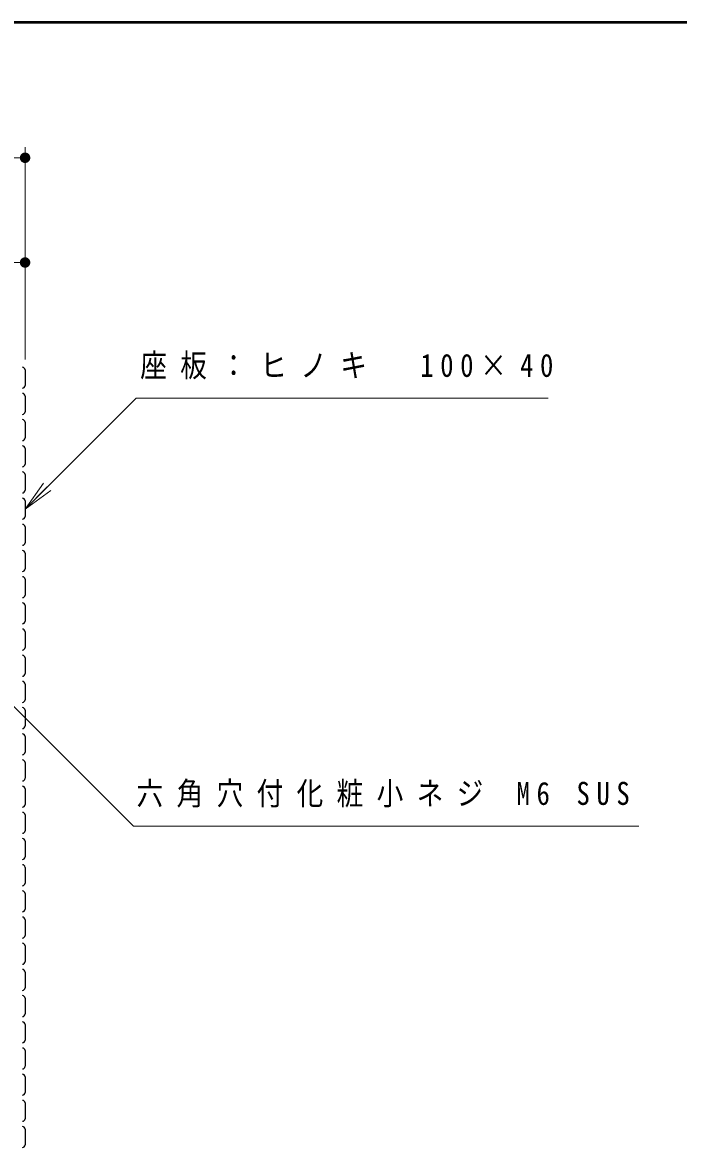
# Model space of a CAD drawing. Units: millimetres on the paper, scale 1:20. Extents: x -365 to 0, y -5 to 257.
# Drawn here: x -244.3 to -181.6, y 149.6 to 257 of the extents above; entities that cross this region are included whole.
import ezdxf

# ---------------------------------------------------------------- set-up
doc = ezdxf.new("R2010")
doc.units = ezdxf.units.MM
doc.layers.add('1_20', color=7, linetype='Continuous', lineweight=25)
doc.layers.add('LY_4', color=7, linetype='Continuous', lineweight=13)
doc.styles.add('ＭＳ ゴシック', font='')
doc.styles.get('ＭＳ ゴシック').set_extended_font_data('MS Gothic')

# ---------------------------------------------------------------- blocks, each defined once
blk = doc.blocks.new('filled_dot')
at = {"color": 0, "linetype": 'Continuous', "lineweight": -2, "const_width": 1.25}
blk.add_lwpolyline([(-0.625, 0, 1), (0.625, 0, 1)], format="xyb", close=True, dxfattribs=at)

msp = doc.modelspace()

# ---------------------------------------------------------------- linework, layer by layer
at = {"layer": '1_20', "lineweight": 13}
for p, q in [((-244.031, 224.833), (-244.031, 245.083)), ((-318.531, 244.083), (-244.031, 244.083)), ((-254.031, 234.083), (-244.031, 234.083)), ((-244.031, 210.537), (-242.263, 213.012)), ((-244.031, 210.537), (-241.909, 212.658)), ((-241.556, 212.305), (-244.031, 210.537))]:
    msp.add_line(p, q, dxfattribs=at)
at = {"layer": '1_20'}
for p, q in [((-244.031, 223.833), (-244.031, 222.333)), ((-244.031, 221.333), (-244.031, 219.833)), ((-244.031, 218.833), (-244.031, 217.333)), ((-244.031, 216.333), (-244.031, 214.833)), ((-244.031, 213.833), (-244.031, 212.333)), ((-244.031, 211.333), (-244.031, 209.833)), ((-244.031, 208.833), (-244.031, 207.333)), ((-244.031, 206.333), (-244.031, 204.833)), ((-244.031, 203.833), (-244.031, 202.333)), ((-244.031, 201.333), (-244.031, 199.833)), ((-244.031, 198.833), (-244.031, 197.333)), ((-244.031, 196.333), (-244.031, 194.833)), ((-244.031, 193.833), (-244.031, 192.333)), ((-244.031, 191.333), (-244.031, 189.833)), ((-244.031, 188.833), (-244.031, 187.333)), ((-244.031, 186.333), (-244.031, 184.833)), ((-244.031, 183.833), (-244.031, 182.333)), ((-244.031, 181.333), (-244.031, 179.833)), ((-244.031, 178.833), (-244.031, 177.333)), ((-244.031, 176.333), (-244.031, 174.833)), ((-244.031, 173.833), (-244.031, 172.333)), ((-244.031, 171.333), (-244.031, 169.833)), ((-244.031, 168.833), (-244.031, 167.333)), ((-244.031, 166.333), (-244.031, 164.833)), ((-244.031, 163.833), (-244.031, 162.333)), ((-244.031, 161.333), (-244.031, 159.833)), ((-244.031, 158.833), (-244.031, 157.333)), ((-244.031, 156.333), (-244.031, 154.833)), ((-244.031, 153.833), (-244.031, 152.333)), ((-244.031, 151.333), (-244.031, 149.833))]:
    msp.add_line(p, q, dxfattribs=at)
at = {"layer": '1_20', "lineweight": 13}
for points in [[(-244.031, 210.537), (-233.424, 221.144), (-194.031, 221.144)], [(-254.031, 200.583), (-233.655, 180.267), (-185.38, 180.267)]]:
    msp.add_lwpolyline(points, dxfattribs=at)
at = {"layer": '1_20'}
for centre, start, end in [((-244.281, 223.833), 0, 89.99998), ((-244.281, 222.333), 270.00002, 0), ((-244.281, 221.333), 0, 89.99998), ((-244.281, 219.833), 270.00002, 0), ((-244.281, 218.833), 0, 89.99998), ((-244.281, 217.333), 270.00002, 0), ((-244.281, 216.333), 0, 89.99998), ((-244.281, 214.833), 270.00002, 0), ((-244.281, 213.833), 0, 89.99998), ((-244.281, 212.333), 270.00002, 0), ((-244.281, 211.333), 0, 89.99998), ((-244.281, 209.833), 270.00002, 0), ((-244.281, 208.833), 0, 89.99998), ((-244.281, 207.333), 270.00002, 0), ((-244.281, 206.333), 0, 89.99998), ((-244.281, 204.833), 270.00002, 0), ((-244.281, 203.833), 0, 89.99998), ((-244.281, 202.333), 270.00002, 0), ((-244.281, 201.333), 0, 89.99998), ((-244.281, 199.833), 270.00002, 0), ((-244.281, 198.833), 0, 89.99998), ((-244.281, 197.333), 270.00002, 0), ((-244.281, 196.333), 0, 89.99998), ((-244.281, 194.833), 270.00002, 0), ((-244.281, 193.833), 0, 89.99998), ((-244.281, 192.333), 270.00002, 0), ((-244.281, 191.333), 0, 89.99998), ((-244.281, 189.833), 270.00002, 0), ((-244.281, 188.833), 0, 89.99998), ((-244.281, 187.333), 270.00002, 0), ((-244.281, 186.333), 0, 89.99998), ((-244.281, 184.833), 270.00002, 0), ((-244.281, 183.833), 0, 89.99998), ((-244.281, 182.333), 270.00002, 0), ((-244.281, 181.333), 0, 89.99998), ((-244.281, 179.833), 270.00002, 0), ((-244.281, 178.833), 0, 89.99998), ((-244.281, 177.333), 270.00002, 0), ((-244.281, 176.333), 0, 89.99998), ((-244.281, 174.833), 270.00002, 0), ((-244.281, 173.833), 0, 89.99998), ((-244.281, 172.333), 270.00002, 0), ((-244.281, 171.333), 0, 89.99998), ((-244.281, 169.833), 270.00002, 0), ((-244.281, 168.833), 0, 89.99998), ((-244.281, 167.333), 270.00002, 0), ((-244.281, 166.333), 0, 89.99998), ((-244.281, 164.833), 270.00002, 0), ((-244.281, 163.833), 0, 89.99998), ((-244.281, 162.333), 270.00002, 0), ((-244.281, 161.333), 0, 89.99998), ((-244.281, 159.833), 270.00002, 0), ((-244.281, 158.833), 0, 89.99998), ((-244.281, 157.333), 270.00002, 0), ((-244.281, 156.333), 0, 89.99998), ((-244.281, 154.833), 270.00002, 0), ((-244.281, 153.833), 0, 89.99998), ((-244.281, 152.333), 270.00002, 0), ((-244.281, 151.333), 0, 89.99998), ((-244.281, 149.833), 270.00002, 0)]:
    msp.add_arc(centre, 0.25, start, end, dxfattribs=at)
at = {"layer": 'LY_4', "lineweight": 50}
msp.add_line((0, 257), (-365, 257), dxfattribs=at)

# ---------------------------------------------------------------- block references
at = {"layer": '1_20', "lineweight": 13, "xscale": 0.4, "yscale": 0.4, "rotation": 180}
for p in [(-244.031, 244.083), (-244.031, 234.083)]:
    msp.add_blockref('filled_dot', p, dxfattribs=at)

# ---------------------------------------------------------------- texts
at = {"layer": '1_20', "char_height": 2.199, "attachment_point": 4, "style": 'ＭＳ ゴシック'}
for s, insert in [('\\T1.5;\\W0.85;座板：ヒノキ\u3000100×40', (-233.031, 224.144)), ('\\T1.5;\\W0.85;六角穴付化粧小ネジ\\~M6\\~SUS', (-233.38, 183.267))]:
    msp.add_mtext(s, dxfattribs=dict(at, insert=insert))

doc.saveas('drawing.dxf')
